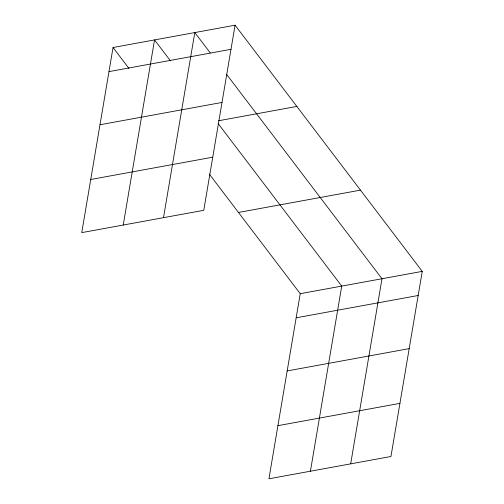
<?xml version="1.0" encoding="UTF-8"?>
<svg xmlns="http://www.w3.org/2000/svg" width="504" height="504" viewBox="0 0 504 504"><rect width="100%" height="100%" fill="white"/><g stroke="black" fill="none" stroke-linecap="round" stroke-linejoin="round"><path stroke-width="0.76" d="M113.053 47.508L81.749 232.621L203.761 210.313L235.072 25.2L113.053 47.508L128.967 68.437M123.234 225.036L154.539 39.923L170.453 60.852M163.498 217.671L194.802 32.565L210.25 52.87M209.242 174.012L300.239 293.687L268.928 478.8L390.946 456.492L422.251 271.379L235.072 25.2M310.414 471.215L341.725 286.102L218.194 123.644M350.677 463.85L381.988 278.743L226.624 74.416M108.977 71.625L230.989 49.316M99.994 124.753L222.006 102.444M218.635 120.74L296.837 106.438M90.733 179.493L212.745 157.185M238.468 212.449L360.48 190.14M300.239 293.687L422.251 271.379M296.163 317.803L418.175 295.495M287.173 370.931L409.185 348.623M277.918 425.672L399.93 403.364"/></g></svg>
